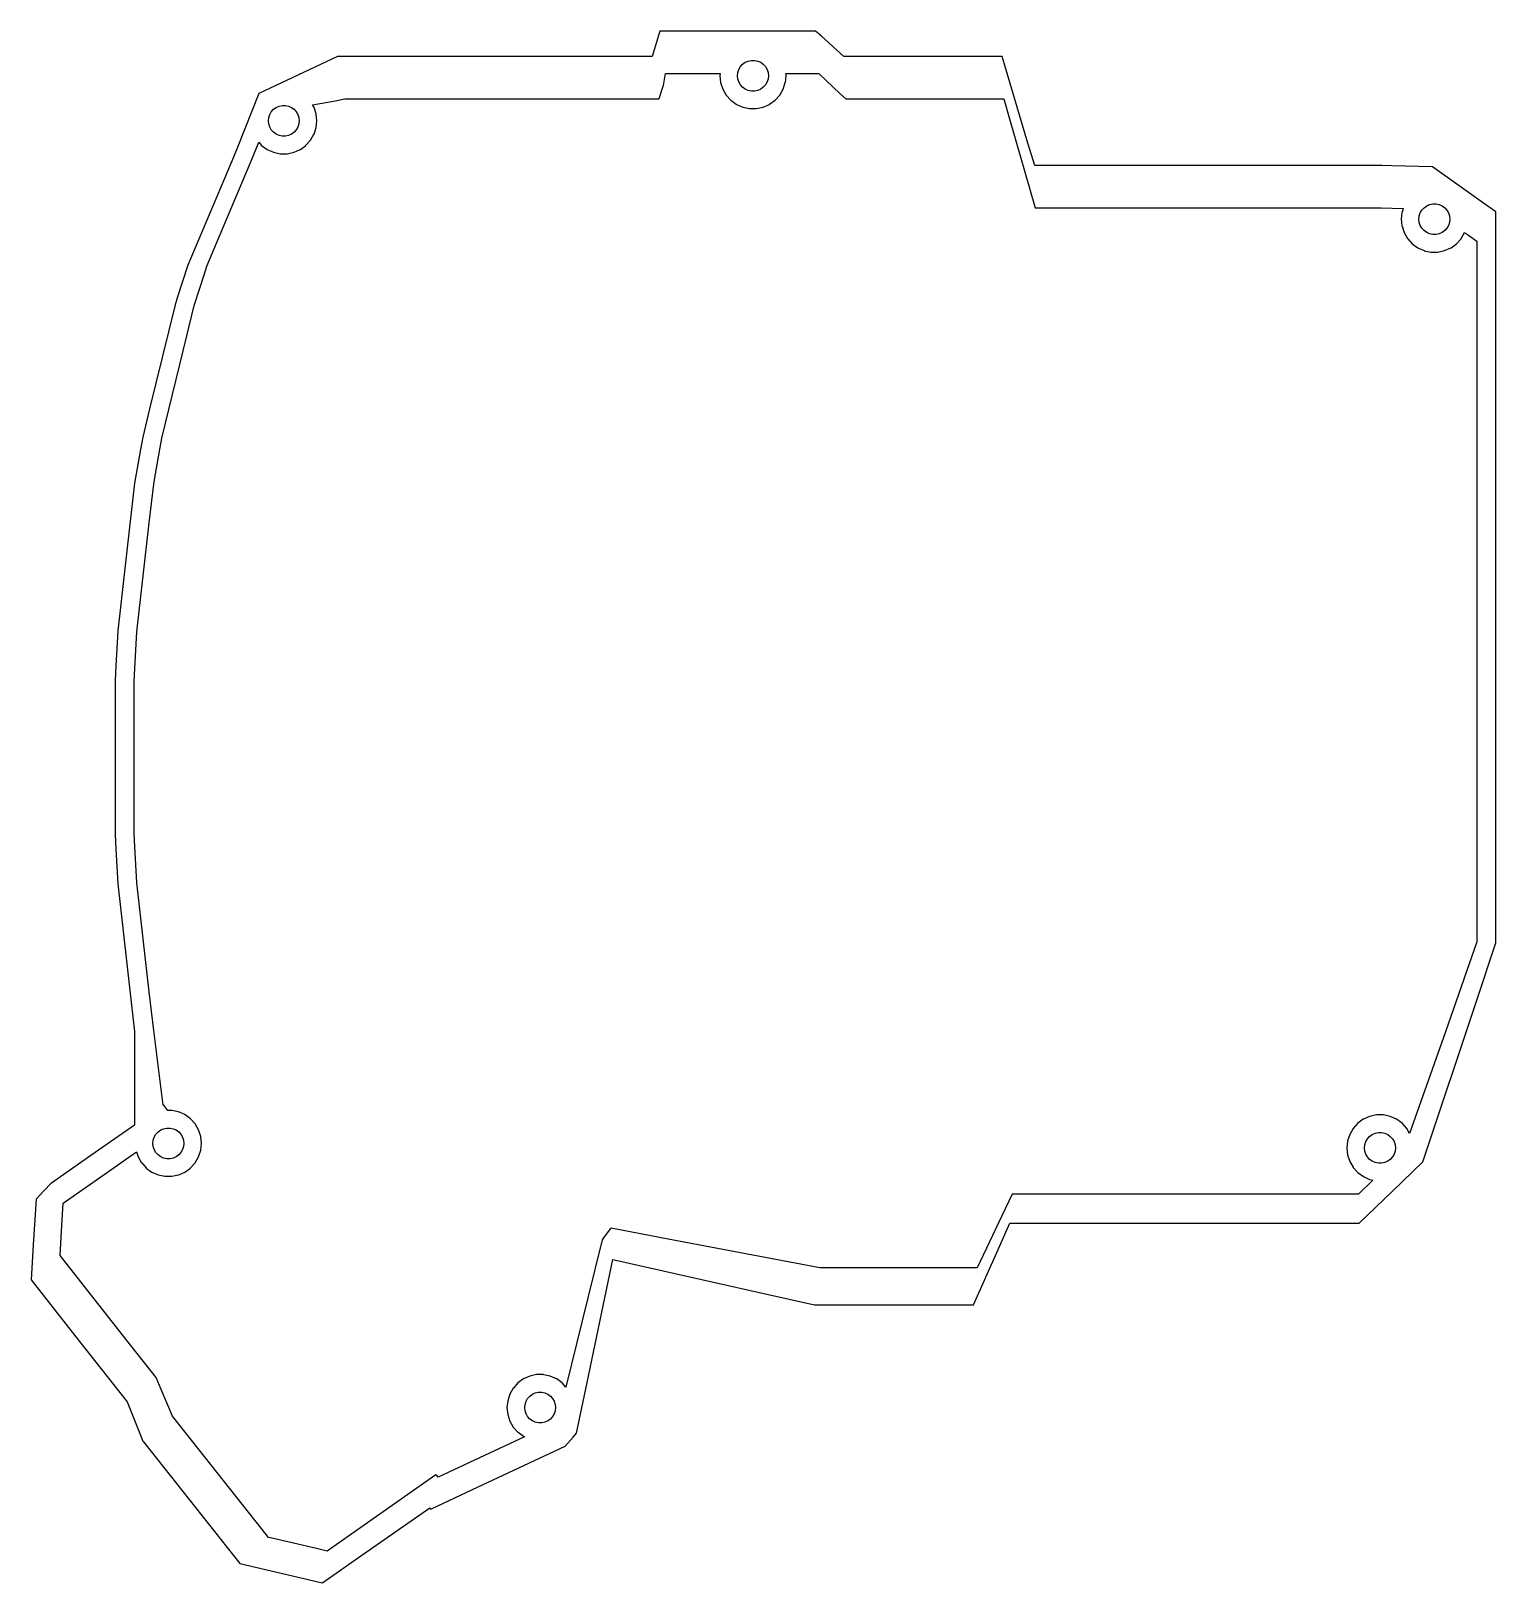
# Model space of a CAD drawing. Header units: metres. Extents: x -71 to 90, y -91 to 80.
import ezdxf

# ---------------------------------------------------------------- set-up
doc = ezdxf.new("R2010")
doc.units = ezdxf.units.M

msp = doc.modelspace()

# ---------------------------------------------------------------- linework, layer by layer
for p, q in [((-2.00266, 80.0489), (-2.83809, 77.2289)), ((1.56971, 80.0489), (-2.00266, 80.0489)), ((1.59183, 80.0489), (1.56971, 80.0489)), ((15.1859, 80.0489), (1.59183, 80.0489)), ((15.7903, 79.5029), (15.1859, 80.0489)), ((18.3078, 77.2289), (15.7903, 79.5029)), ((-37.4929, 77.2289), (-44.9428, 73.7356)), ((-34.9841, 77.2289), (-37.4929, 77.2289)), ((-34.9683, 77.2289), (-34.9841, 77.2289)), ((-21.4417, 77.2289), (-34.9683, 77.2289)), ((-21.1154, 77.2289), (-21.4417, 77.2289)), ((-19.383, 77.2289), (-21.1154, 77.2289)), ((-16.4751, 77.2289), (-19.383, 77.2289)), ((-2.83809, 77.2289), (-16.4751, 77.2289)), ((21.8144, 77.2289), (18.3078, 77.2289)), ((35.7339, 77.2289), (21.8144, 77.2289)), ((38.5842, 67.6974), (35.7339, 77.2289)), ((-1.58786, 74.0469), (-1.34861, 75.382)), ((-1.34861, 75.382), (4.65491, 75.382)), ((4.65491, 75.382), (4.62825, 75.1283)), ((6.57754, 75.1283), (6.61469, 75.4818)), ((6.61469, 75.4818), (6.72451, 75.8198)), ((6.72451, 75.8198), (6.90221, 76.1276)), ((6.90221, 76.1276), (7.14002, 76.3917)), ((7.14002, 76.3917), (7.42754, 76.6006)), ((7.42754, 76.6006), (7.75221, 76.7451)), ((7.75221, 76.7451), (8.09984, 76.819)), ((8.09984, 76.819), (8.45524, 76.819)), ((8.45524, 76.819), (8.80287, 76.7451)), ((8.80287, 76.7451), (9.12754, 76.6006)), ((9.12754, 76.6006), (9.41506, 76.3917)), ((9.41506, 76.3917), (9.65287, 76.1276)), ((9.65287, 76.1276), (9.83057, 75.8198)), ((9.83057, 75.8198), (9.94039, 75.4818)), ((9.94039, 75.4818), (9.97754, 75.1283)), ((11.9268, 75.1283), (11.9002, 75.382)), ((11.9002, 75.382), (12.4424, 75.382)), ((12.4424, 75.382), (15.5285, 75.382)), ((15.5285, 75.382), (17.9026, 73.132)), ((-44.9428, 73.7356), (-46.1576, 73.166)), ((-2.07566, 72.6206), (-1.6943, 73.7356)), ((-1.6943, 73.7356), (-1.6901, 73.7479)), ((-1.6901, 73.7479), (-1.60801, 73.9879)), ((-1.60801, 73.9879), (-1.58786, 74.0469)), ((4.62825, 75.1283), (4.70688, 74.3803)), ((4.70688, 74.3803), (4.708, 74.3696)), ((4.708, 74.3696), (4.94043, 73.6543)), ((4.94043, 73.6543), (4.94375, 73.644)), ((4.94375, 73.644), (4.94913, 73.6347)), ((4.94913, 73.6347), (5.32521, 72.9833)), ((6.61469, 74.7749), (6.57754, 75.1283)), ((6.72451, 74.4369), (6.61469, 74.7749)), ((6.90221, 74.1291), (6.72451, 74.4369)), ((7.14002, 73.865), (6.90221, 74.1291)), ((7.42754, 73.6561), (7.14002, 73.865)), ((7.75221, 73.5115), (7.42754, 73.6561)), ((9.12754, 73.6561), (8.80287, 73.5115)), ((9.41506, 73.865), (9.12754, 73.6561)), ((9.65287, 74.1291), (9.41506, 73.865)), ((9.83057, 74.4369), (9.65287, 74.1291)), ((9.94039, 74.7749), (9.83057, 74.4369)), ((9.97754, 75.1283), (9.94039, 74.7749)), ((11.2299, 72.9833), (11.606, 73.6347)), ((11.606, 73.6347), (11.6113, 73.644)), ((11.6113, 73.644), (11.8438, 74.3594)), ((11.8438, 74.3594), (11.8471, 74.3696)), ((11.8471, 74.3696), (11.8482, 74.3803)), ((11.8482, 74.3803), (11.9268, 75.1283)), ((-46.1576, 73.166), (-48.496, 67.3199)), ((-43.9506, 71.7754), (-43.603, 71.8493)), ((-43.603, 71.8493), (-43.2476, 71.8493)), ((-43.2476, 71.8493), (-42.9, 71.7754)), ((-40.2458, 71.9101), (-37.94, 72.3322)), ((-40.0969, 71.6522), (-40.2458, 71.9101)), ((-37.94, 72.3322), (-36.685, 72.562)), ((-36.685, 72.562), (-22.8616, 72.562)), ((-22.8616, 72.562), (-20.6619, 72.562)), ((-20.6619, 72.562), (-19.0314, 72.562)), ((-19.0314, 72.562), (-18.738, 72.562)), ((-18.738, 72.562), (-4.67538, 72.562)), ((-4.67538, 72.562), (-4.66223, 72.562)), ((-4.66223, 72.562), (-2.11171, 72.562)), ((-2.11171, 72.562), (-2.11171, 72.562)), ((-2.11171, 72.562), (-2.09573, 72.562)), ((-2.09573, 72.562), (-2.07566, 72.6206)), ((5.32521, 72.9833), (5.3324, 72.9754)), ((5.3324, 72.9754), (5.83569, 72.4164)), ((5.83569, 72.4164), (6.4442, 71.9743)), ((6.4442, 71.9743), (6.4529, 71.968)), ((6.4529, 71.968), (6.46272, 71.9636)), ((6.46272, 71.9636), (7.14985, 71.6577)), ((8.09984, 73.4377), (7.75221, 73.5115)), ((8.45524, 73.4377), (8.09984, 73.4377)), ((8.80287, 73.5115), (8.45524, 73.4377)), ((9.40523, 71.6577), (10.0924, 71.9636)), ((10.0924, 71.9636), (10.1022, 71.968)), ((10.1022, 71.968), (10.1109, 71.9743)), ((10.1109, 71.9743), (10.7194, 72.4164)), ((10.7194, 72.4164), (10.7266, 72.4244)), ((10.7266, 72.4244), (11.2299, 72.9833)), ((17.9026, 73.132), (18.5041, 72.562)), ((18.5041, 72.562), (32.7425, 72.562)), ((32.7425, 72.562), (35.9301, 72.562)), ((35.9301, 72.562), (36.5526, 70.3907)), ((-45.1253, 70.1586), (-45.0881, 70.512)), ((-45.0881, 69.8051), (-45.1253, 70.1586)), ((-45.0881, 70.512), (-44.9783, 70.85)), ((-44.9783, 70.85), (-44.8006, 71.1578)), ((-44.8006, 71.1578), (-44.5628, 71.4219)), ((-44.5628, 71.4219), (-44.2753, 71.6308)), ((-44.2753, 71.6308), (-43.9506, 71.7754)), ((-42.9, 71.7754), (-42.5753, 71.6308)), ((-42.5753, 71.6308), (-42.2878, 71.4219)), ((-42.2878, 71.4219), (-42.0499, 71.1578)), ((-42.0499, 71.1578), (-41.8723, 70.85)), ((-41.8723, 70.85), (-41.7624, 70.512)), ((-41.7624, 70.512), (-41.7253, 70.1586)), ((-41.7253, 70.1586), (-41.7624, 69.8051)), ((-40.0915, 71.6429), (-40.0969, 71.6522)), ((-40.0882, 71.6327), (-40.0915, 71.6429)), ((-39.8557, 70.9173), (-40.0882, 71.6327)), ((-39.7771, 70.1693), (-39.8557, 70.9173)), ((-39.8557, 69.3999), (-39.7771, 70.1479)), ((-39.776, 70.1586), (-39.7771, 70.1693)), ((-39.7771, 70.1479), (-39.776, 70.1586)), ((7.14985, 71.6577), (7.88557, 71.5013)), ((7.88557, 71.5013), (7.89609, 71.499)), ((7.89609, 71.499), (8.65899, 71.499)), ((8.65899, 71.499), (8.66951, 71.5013)), ((8.66951, 71.5013), (9.40523, 71.6577)), ((36.5526, 70.3907), (39.3707, 60.562)), ((-44.9783, 69.4671), (-45.0881, 69.8051)), ((-44.8006, 69.1593), (-44.9783, 69.4671)), ((-44.5628, 68.8952), (-44.8006, 69.1593)), ((-44.2753, 68.6863), (-44.5628, 68.8952)), ((-43.9506, 68.5418), (-44.2753, 68.6863)), ((-43.603, 68.4679), (-43.9506, 68.5418)), ((-43.2476, 68.4679), (-43.603, 68.4679)), ((-42.9, 68.5418), (-43.2476, 68.4679)), ((-42.5753, 68.6863), (-42.9, 68.5418)), ((-42.2878, 68.8952), (-42.5753, 68.6863)), ((-42.0499, 69.1593), (-42.2878, 68.8952)), ((-41.8723, 69.4671), (-42.0499, 69.1593)), ((-41.7624, 69.8051), (-41.8723, 69.4671)), ((-40.4729, 68.0136), (-40.0969, 68.665)), ((-40.0969, 68.665), (-40.0915, 68.6743)), ((-40.0915, 68.6743), (-40.0882, 68.6845)), ((-40.0882, 68.6845), (-39.8557, 69.3999)), ((-48.496, 67.3199), (-48.9576, 66.166)), ((-46.8576, 66.0659), (-46.1705, 67.7836)), ((-46.1705, 67.7836), (-45.8671, 67.4466)), ((-45.8671, 67.4466), (-45.2586, 67.0045)), ((-45.2586, 67.0045), (-45.2499, 66.9982)), ((-45.2499, 66.9982), (-45.2401, 66.9938)), ((-45.2401, 66.9938), (-44.553, 66.6879)), ((-42.2976, 66.6879), (-41.6105, 66.9938)), ((-41.6105, 66.9938), (-41.6006, 66.9982)), ((-41.6006, 66.9982), (-41.5919, 67.0045)), ((-41.5919, 67.0045), (-40.9834, 67.4466)), ((-40.9834, 67.4466), (-40.9762, 67.4546)), ((-40.9762, 67.4546), (-40.4729, 68.0136)), ((39.3224, 65.2289), (38.5842, 67.6974)), ((-51.1198, 55.9807), (-46.8576, 66.0659)), ((-48.9576, 66.166), (-49.9652, 63.7816)), ((-44.553, 66.6879), (-43.8172, 66.5315)), ((-43.8172, 66.5315), (-43.8067, 66.5293)), ((-43.8067, 66.5293), (-43.0438, 66.5293)), ((-43.0438, 66.5293), (-43.0333, 66.5315)), ((-43.0333, 66.5315), (-42.2976, 66.6879)), ((42.6284, 65.2289), (39.3224, 65.2289)), ((56.8617, 65.2289), (42.6284, 65.2289)), ((57.4212, 65.2289), (56.8617, 65.2289)), ((77.5927, 65.2289), (57.4212, 65.2289)), ((78.6729, 65.1992), (77.5927, 65.2289)), ((83.1536, 65.0761), (78.6729, 65.1992)), ((88.7939, 61.0878), (83.1536, 65.0761)), ((-49.9652, 63.7816), (-53.993, 54.2512)), ((39.3707, 60.562), (53.8903, 60.562)), ((53.8903, 60.562), (57.0793, 60.562)), ((57.0793, 60.562), (59.3583, 60.562)), ((59.3583, 60.562), (59.3768, 60.562)), ((59.3768, 60.562), (59.8979, 60.562)), ((59.8979, 60.562), (77.4927, 60.562)), ((77.4927, 60.562), (79.9374, 60.4948)), ((79.7996, 60.0635), (79.721, 59.3154)), ((79.8008, 60.0742), (79.7996, 60.0635)), ((79.8041, 60.0844), (79.8008, 60.0742)), ((79.9374, 60.4948), (79.8041, 60.0844)), ((81.7075, 59.6689), (81.8173, 60.0069)), ((81.8173, 60.0069), (81.995, 60.3147)), ((81.995, 60.3147), (82.2328, 60.5788)), ((82.2328, 60.5788), (82.5203, 60.7877)), ((82.5203, 60.7877), (82.845, 60.9322)), ((82.845, 60.9322), (83.1926, 61.0061)), ((83.1926, 61.0061), (83.548, 61.0061)), ((83.548, 61.0061), (83.8956, 60.9322)), ((83.8956, 60.9322), (84.2203, 60.7877)), ((84.2203, 60.7877), (84.5078, 60.5788)), ((84.5078, 60.5788), (84.7456, 60.3147)), ((84.7456, 60.3147), (84.9233, 60.0069)), ((84.9233, 60.0069), (85.0332, 59.6689)), ((90.1536, 60.1264), (88.7939, 61.0878)), ((90.1536, 56.7011), (90.1536, 60.1264)), ((79.721, 59.3154), (79.7996, 58.5674)), ((79.7996, 58.5674), (79.8008, 58.5567)), ((79.8008, 58.5567), (79.8041, 58.5465)), ((79.8041, 58.5465), (80.0365, 57.8311)), ((81.6703, 59.3154), (81.7075, 59.6689)), ((81.7075, 58.962), (81.6703, 59.3154)), ((81.8173, 58.624), (81.7075, 58.962)), ((81.995, 58.3162), (81.8173, 58.624)), ((82.2328, 58.0521), (81.995, 58.3162)), ((84.7456, 58.3162), (84.5078, 58.0521)), ((84.9233, 58.624), (84.7456, 58.3162)), ((85.0332, 58.962), (84.9233, 58.624)), ((85.0332, 59.6689), (85.0703, 59.3154)), ((85.0703, 59.3154), (85.0332, 58.962)), ((80.0365, 57.8311), (80.4126, 57.1797)), ((80.4126, 57.1797), (80.418, 57.1704)), ((80.418, 57.1704), (80.4252, 57.1624)), ((80.4252, 57.1624), (80.9285, 56.6035)), ((80.9285, 56.6035), (81.537, 56.1614)), ((82.5203, 57.8432), (82.2328, 58.0521)), ((82.845, 57.6986), (82.5203, 57.8432)), ((83.1926, 57.6247), (82.845, 57.6986)), ((83.548, 57.6247), (83.1926, 57.6247)), ((83.8956, 57.6986), (83.548, 57.6247)), ((84.2203, 57.8432), (83.8956, 57.6986)), ((84.5078, 58.0521), (84.2203, 57.8432)), ((85.2036, 56.1614), (85.8122, 56.6035)), ((85.8122, 56.6035), (86.3154, 57.1624)), ((86.3154, 57.1624), (86.3226, 57.1704)), ((86.3226, 57.1704), (86.328, 57.1797)), ((86.328, 57.1797), (86.7028, 57.8289)), ((86.7028, 57.8289), (87.1132, 57.5386)), ((87.1132, 57.5386), (88.0536, 56.8737)), ((88.0536, 56.8737), (88.0536, 47.4252)), ((90.1536, 48.262), (90.1536, 56.7011)), ((-51.893, 54.1512), (-51.1198, 55.9807)), ((81.537, 56.1614), (81.5457, 56.1551)), ((81.5457, 56.1551), (82.2328, 55.8491)), ((82.2328, 55.8491), (82.2426, 55.8448)), ((82.2426, 55.8448), (82.2531, 55.8425)), ((82.2531, 55.8425), (82.9888, 55.6861)), ((82.9888, 55.6861), (83.7518, 55.6861)), ((83.7518, 55.6861), (83.7623, 55.6884)), ((83.7623, 55.6884), (84.498, 55.8448)), ((84.498, 55.8448), (85.1851, 56.1507)), ((85.1851, 56.1507), (85.1949, 56.1551)), ((85.1949, 56.1551), (85.2036, 56.1614)), ((-53.993, 54.2512), (-55.1256, 50.7586)), ((-53.3089, 49.7848), (-52.1683, 53.3021)), ((-52.1683, 53.3021), (-51.893, 54.1512)), ((-55.4089, 49.8848), (-58.2114, 38.3994)), ((-55.1256, 50.7586), (-55.4089, 49.8848)), ((-54.1207, 46.458), (-53.3089, 49.7848)), ((90.1536, 46.2254), (90.1536, 48.262)), ((-56.8695, 35.1923), (-54.1207, 46.458)), ((88.0536, 47.4252), (88.0536, 45.0482)), ((90.1536, 46.1932), (90.1536, 46.2254)), ((90.1536, 42.056), (90.1536, 46.1932)), ((88.0536, 45.0482), (88.0536, 41.1564)), ((88.0536, 41.1564), (88.0536, 39.7674)), ((90.1536, 35.3874), (90.1536, 42.056)), ((88.0536, 39.7674), (88.0536, 29.5353)), ((-58.2114, 38.3994), (-58.9695, 35.2923)), ((-58.9695, 35.2923), (-59.2068, 33.9369)), ((-57.5567, 31.2667), (-56.8695, 35.1923)), ((90.1536, 27.5391), (90.1536, 35.3874)), ((-59.2068, 33.9369), (-59.8596, 30.2075)), ((-57.7596, 30.1075), (-57.5567, 31.2667)), ((-59.8596, 30.2075), (-60.4081, 25.3637)), ((-58.2439, 25.8311), (-57.7596, 30.1075)), ((88.0536, 29.5353), (88.0536, 25.276)), ((90.1536, 23.7504), (90.1536, 27.5391)), ((-59.6027, 13.8316), (-58.2439, 25.8311)), ((-60.4081, 25.3637), (-61.7027, 13.9316)), ((88.0536, 25.276), (88.0536, 21.5215)), ((90.1536, 23.6939), (90.1536, 23.7504)), ((90.1536, 20.3062), (90.1536, 23.6939)), ((88.0536, 21.5215), (88.0536, 19.1231)), ((88.0536, 19.1231), (88.0536, 9.94229)), ((90.1536, 9.16698), (90.1536, 20.3062)), ((-61.7027, 13.9316), (-61.9159, 10.0989)), ((-59.8265, 9.8087), (-59.6027, 13.8316)), ((-61.9159, 10.0989), (-62.0063, 8.47499)), ((-59.9063, 8.375), (-59.8265, 9.8087)), ((88.0536, 9.94229), (88.0536, 9.90833)), ((88.0536, 9.90833), (88.0536, 2.9681)), ((90.1536, 4.11178), (90.1536, 9.16698)), ((-62.0063, 8.47499), (-62.0063, -8.47499)), ((-59.9063, -8.375), (-59.9063, 8.375)), ((90.1536, -1.54526), (90.1536, 4.11178)), ((88.0536, 2.9681), (88.0536, -0.13132)), ((88.0536, -0.13132), (88.0536, -3.67499)), ((90.1536, -20.425), (90.1536, -1.54526)), ((88.0536, -3.67499), (88.0536, -20.325)), ((-62.0063, -8.47499), (-61.9159, -10.0989)), ((-59.8265, -9.8087), (-59.9063, -8.375)), ((-61.9159, -10.0989), (-61.7027, -13.9316)), ((-59.6027, -13.8316), (-59.8265, -9.8087)), ((-61.7027, -13.9316), (-60.4081, -25.3637)), ((-58.2439, -25.8311), (-59.6027, -13.8316)), ((88.0536, -20.325), (84.5787, -30.2314)), ((88.0433, -26.745), (90.1536, -20.425)), ((-60.4081, -25.3637), (-59.8599, -30.2051)), ((-57.7596, -30.1075), (-58.2439, -25.8311)), ((82.0927, -44.5661), (88.0433, -26.745)), ((-59.8599, -30.2051), (-59.8693, -33.6292)), ((-57.2814, -33.9244), (-57.7596, -30.1075)), ((84.5787, -30.2314), (80.6436, -41.4494)), ((-59.8693, -33.6292), (-59.8883, -40.5275)), ((-56.7311, -38.3169), (-57.2814, -33.9244)), ((-56.6887, -38.2871), (-56.7311, -38.3169)), ((-56.6486, -38.3381), (-56.6887, -38.2871)), ((-56.1993, -38.9092), (-56.6486, -38.3381)), ((-55.7578, -38.9092), (-56.1993, -38.9092)), ((-55.7472, -38.9115), (-55.7578, -38.9092)), ((-55.0115, -39.0679), (-55.7472, -38.9115)), ((-54.3244, -39.3738), (-55.0115, -39.0679)), ((-59.8883, -40.5275), (-64.686, -43.8869)), ((-56.9892, -41.0663), (-56.6645, -40.9217)), ((-56.6645, -40.9217), (-56.3169, -40.8479)), ((-56.3169, -40.8479), (-55.9615, -40.8479)), ((-55.9615, -40.8479), (-55.6139, -40.9217)), ((-55.6139, -40.9217), (-55.2892, -41.0663)), ((-54.3146, -39.3782), (-54.3244, -39.3738)), ((-54.3059, -39.3845), (-54.3146, -39.3782)), ((-53.6974, -39.8266), (-54.3059, -39.3845)), ((-53.1941, -40.3856), (-53.6974, -39.8266)), ((-53.1869, -40.3935), (-53.1941, -40.3856)), ((-53.1815, -40.4029), (-53.1869, -40.3935)), ((-52.8054, -41.0542), (-53.1815, -40.4029)), ((74.4126, -40.9029), (74.0365, -41.5542)), ((74.418, -40.8935), (74.4126, -40.9029)), ((74.4252, -40.8856), (74.418, -40.8935)), ((74.9285, -40.3266), (74.4252, -40.8856)), ((75.537, -39.8845), (74.9285, -40.3266)), ((75.5457, -39.8782), (75.537, -39.8845)), ((76.2328, -39.5722), (75.5457, -39.8782)), ((76.2426, -39.5679), (76.2328, -39.5722)), ((76.2531, -39.5656), (76.2426, -39.5679)), ((76.9888, -39.4092), (76.2531, -39.5656)), ((77.7518, -39.4092), (76.9888, -39.4092)), ((77.7623, -39.4115), (77.7518, -39.4092)), ((78.498, -39.5679), (77.7623, -39.4115)), ((79.1851, -39.8738), (78.498, -39.5679)), ((79.1949, -39.8782), (79.1851, -39.8738)), ((79.2036, -39.8845), (79.1949, -39.8782)), ((79.8122, -40.3266), (79.2036, -39.8845)), ((80.3154, -40.8856), (79.8122, -40.3266)), ((80.3226, -40.8935), (80.3154, -40.8856)), ((80.328, -40.9029), (80.3226, -40.8935)), ((80.6436, -41.4494), (80.328, -40.9029)), ((-57.8392, -42.5385), (-57.8021, -42.1851)), ((-57.8021, -42.892), (-57.8392, -42.5385)), ((-57.8021, -42.1851), (-57.6922, -41.8471)), ((-57.6922, -41.8471), (-57.5145, -41.5393)), ((-57.5145, -41.5393), (-57.2767, -41.2752)), ((-57.2767, -41.2752), (-56.9892, -41.0663)), ((-55.2892, -41.0663), (-55.0017, -41.2752)), ((-55.0017, -41.2752), (-54.7639, -41.5393)), ((-54.7639, -41.5393), (-54.5862, -41.8471)), ((-54.5862, -41.8471), (-54.4764, -42.1851)), ((-54.4764, -42.1851), (-54.4392, -42.5385)), ((-54.4392, -42.5385), (-54.4764, -42.892)), ((-52.573, -41.7696), (-52.8054, -41.0542)), ((-52.5697, -41.7798), (-52.573, -41.7696)), ((-52.5686, -41.7905), (-52.5697, -41.7798)), ((-52.4899, -42.5385), (-52.5686, -41.7905)), ((-52.5686, -43.2866), (-52.4899, -42.5385)), ((73.7996, -42.2905), (73.721, -43.0385)), ((73.8008, -42.2798), (73.7996, -42.2905)), ((73.8041, -42.2696), (73.8008, -42.2798)), ((74.0365, -41.5542), (73.8041, -42.2696)), ((75.6703, -43.0385), (75.7075, -42.6851)), ((75.7075, -42.6851), (75.8173, -42.3471)), ((75.8173, -42.3471), (75.995, -42.0393)), ((75.995, -42.0393), (76.2328, -41.7752)), ((76.2328, -41.7752), (76.5203, -41.5663)), ((76.5203, -41.5663), (76.845, -41.4217)), ((76.845, -41.4217), (77.1926, -41.3479)), ((77.1926, -41.3479), (77.548, -41.3479)), ((77.548, -41.3479), (77.8956, -41.4217)), ((77.8956, -41.4217), (78.2203, -41.5663)), ((78.2203, -41.5663), (78.5078, -41.7752)), ((78.5078, -41.7752), (78.7456, -42.0393)), ((78.7456, -42.0393), (78.9233, -42.3471)), ((78.9233, -42.3471), (79.0332, -42.6851)), ((79.0332, -42.6851), (79.0703, -43.0385)), ((-64.686, -43.8869), (-69.017, -46.9195)), ((-62.4735, -45.4615), (-59.6483, -43.4833)), ((-59.6483, -43.4833), (-59.473, -44.0228)), ((-59.473, -44.0228), (-59.0969, -44.6742)), ((-57.6922, -43.23), (-57.8021, -42.892)), ((-57.5145, -43.5378), (-57.6922, -43.23)), ((-57.2767, -43.8019), (-57.5145, -43.5378)), ((-56.9892, -44.0108), (-57.2767, -43.8019)), ((-56.6645, -44.1553), (-56.9892, -44.0108)), ((-56.3169, -44.2292), (-56.6645, -44.1553)), ((-55.9615, -44.2292), (-56.3169, -44.2292)), ((-55.6139, -44.1553), (-55.9615, -44.2292)), ((-55.2892, -44.0108), (-55.6139, -44.1553)), ((-55.0017, -43.8019), (-55.2892, -44.0108)), ((-54.7639, -43.5378), (-55.0017, -43.8019)), ((-54.5862, -43.23), (-54.7639, -43.5378)), ((-54.4764, -42.892), (-54.5862, -43.23)), ((-53.1815, -44.6742), (-52.8054, -44.0228)), ((-52.8054, -44.0228), (-52.573, -43.3075)), ((-52.573, -43.3075), (-52.5697, -43.2973)), ((-52.5697, -43.2973), (-52.5686, -43.2866)), ((73.721, -43.0385), (73.7996, -43.7866)), ((73.7996, -43.7866), (73.8008, -43.7973)), ((73.8008, -43.7973), (73.8041, -43.8075)), ((73.8041, -43.8075), (74.0365, -44.5228)), ((75.7075, -43.392), (75.6703, -43.0385)), ((75.8173, -43.73), (75.7075, -43.392)), ((75.995, -44.0378), (75.8173, -43.73)), ((76.2328, -44.3019), (75.995, -44.0378)), ((76.5203, -44.5108), (76.2328, -44.3019)), ((78.5078, -44.3019), (78.2203, -44.5108)), ((78.7456, -44.0378), (78.5078, -44.3019)), ((78.9233, -43.73), (78.7456, -44.0378)), ((79.0332, -43.392), (78.9233, -43.73)), ((79.0703, -43.0385), (79.0332, -43.392)), ((-67.725, -49.1387), (-62.4735, -45.4615)), ((-59.0969, -44.6742), (-59.0916, -44.6835)), ((-59.0916, -44.6835), (-59.0844, -44.6915)), ((-59.0844, -44.6915), (-58.5811, -45.2505)), ((-58.5811, -45.2505), (-58.5724, -45.2568)), ((-58.5724, -45.2568), (-57.9639, -45.6989)), ((-57.9639, -45.6989), (-57.2767, -46.0048)), ((-57.2767, -46.0048), (-57.2669, -46.0092)), ((-57.2669, -46.0092), (-57.2564, -46.0115)), ((-57.2564, -46.0115), (-56.5207, -46.1678)), ((-56.5207, -46.1678), (-55.7578, -46.1678)), ((-55.7578, -46.1678), (-55.022, -46.0115)), ((-55.022, -46.0115), (-55.0115, -46.0092)), ((-55.0115, -46.0092), (-55.0017, -46.0048)), ((-55.0017, -46.0048), (-54.3146, -45.6989)), ((-54.3146, -45.6989), (-53.7061, -45.2568)), ((-53.7061, -45.2568), (-53.6974, -45.2505)), ((-53.6974, -45.2505), (-53.1941, -44.6915)), ((-53.1941, -44.6915), (-53.1869, -44.6835)), ((-53.1869, -44.6835), (-53.1815, -44.6742)), ((74.0365, -44.5228), (74.4126, -45.1742)), ((74.4126, -45.1742), (74.418, -45.1835)), ((74.418, -45.1835), (74.4252, -45.1915)), ((74.4252, -45.1915), (74.9285, -45.7505)), ((74.9285, -45.7505), (74.9372, -45.7568)), ((74.9372, -45.7568), (75.5457, -46.1989)), ((76.845, -44.6553), (76.5203, -44.5108)), ((77.1926, -44.7292), (76.845, -44.6553)), ((77.548, -44.7292), (77.1926, -44.7292)), ((77.8956, -44.6553), (77.548, -44.7292)), ((78.2203, -44.5108), (77.8956, -44.6553)), ((78.713, -47.8307), (82.0927, -44.5661)), ((-69.8557, -47.7832), (-70.7233, -48.6885)), ((-69.0504, -46.9429), (-69.8557, -47.7832)), ((-69.017, -46.9195), (-69.0504, -46.9429)), ((-69.017, -46.9195), (-69.017, -46.9195)), ((76.5973, -46.5846), (74.9927, -48.1345)), ((75.0927, -51.3276), (78.713, -47.8307)), ((75.5457, -46.1989), (76.2328, -46.5048)), ((76.2328, -46.5048), (76.2426, -46.5092)), ((76.2426, -46.5092), (76.2531, -46.5115)), ((76.2531, -46.5115), (76.5973, -46.5846)), ((-70.7233, -48.6885), (-71.0358, -53.7172)), ((-67.8762, -51.5708), (-67.725, -49.1387)), ((36.8323, -48.1345), (35.6923, -50.5438)), ((47.8794, -48.1345), (36.8323, -48.1345)), ((54.5196, -48.1345), (47.8794, -48.1345)), ((56.2231, -48.1345), (54.5196, -48.1345)), ((56.2626, -48.1345), (56.2231, -48.1345)), ((57.3979, -48.1345), (56.2626, -48.1345)), ((74.9927, -48.1345), (57.3979, -48.1345)), ((35.6923, -50.5438), (32.985, -56.2654)), ((-68.0821, -54.8849), (-67.8762, -51.5709)), ((-67.8762, -51.5709), (-67.8762, -51.5708)), ((-8.10448, -52.8391), (-8.35255, -53.1797)), ((-8.10446, -52.8391), (-8.10448, -52.8391)), ((-7.42867, -51.9113), (-8.10446, -52.8391)), ((-7.35909, -51.899), (-7.42867, -51.9113)), ((-7.33354, -51.8945), (-7.35909, -51.899)), ((-7.35909, -51.899), (-7.35909, -51.899)), ((-1.08147, -53.0831), (-7.33354, -51.8945)), ((35.3045, -54.2374), (36.6004, -51.3276)), ((36.6004, -51.3276), (44.8434, -51.3276)), ((44.8434, -51.3276), (54.1519, -51.3276)), ((54.1519, -51.3276), (55.6587, -51.3276)), ((55.6587, -51.3276), (75.0927, -51.3276)), ((-71.0358, -53.7172), (-71.2754, -57.5737)), ((-8.35255, -53.1797), (-9.91867, -59.5752)), ((15.6574, -56.2654), (-1.08147, -53.0831)), ((32.589, -60.3341), (35.3045, -54.2374)), ((-68.0821, -54.8849), (-68.0821, -54.8849)), ((-60.8251, -64.1109), (-68.0821, -54.8849)), ((-9.9902, -68.8846), (-7.15292, -55.325)), ((-7.15292, -55.325), (9.46117, -59.0708)), ((28.3201, -56.2654), (15.6574, -56.2654)), ((32.985, -56.2654), (28.3201, -56.2654)), ((-71.2754, -57.5737), (-66.3369, -63.8521)), ((-9.91877, -59.5756), (-12.3259, -69.4055)), ((-9.91867, -59.5752), (-9.91877, -59.5756)), ((9.46117, -59.0708), (15.0645, -60.3341)), ((15.0645, -60.3341), (20.6914, -60.3341)), ((20.6914, -60.3341), (20.7263, -60.3341)), ((20.7263, -60.3341), (32.589, -60.3341)), ((-66.3369, -63.8521), (-60.6945, -71.0254)), ((-57.5012, -68.3366), (-60.8251, -64.1109)), ((-56.931, -69.6783), (-57.5012, -68.3366)), ((-16.3072, -68.1894), (-16.9943, -68.4954)), ((-16.2966, -68.1872), (-16.3072, -68.1894)), ((-15.5609, -68.0308), (-16.2966, -68.1872)), ((-14.798, -68.0308), (-15.5609, -68.0308)), ((-14.7875, -68.0331), (-14.798, -68.0308)), ((-14.0518, -68.1894), (-14.7875, -68.0331)), ((-13.3646, -68.4954), (-14.0518, -68.1894)), ((-55.6859, -72.6075), (-56.931, -69.6783)), ((-18.1372, -69.5244), (-18.5133, -70.1758)), ((-18.1318, -69.5151), (-18.1372, -69.5244)), ((-18.1246, -69.5071), (-18.1318, -69.5151)), ((-17.6213, -68.9482), (-18.1246, -69.5071)), ((-17.0128, -68.5061), (-17.6213, -68.9482)), ((-17.0041, -68.4997), (-17.0128, -68.5061)), ((-16.9943, -68.4954), (-17.0041, -68.4997)), ((-16.0295, -70.1879), (-15.7048, -70.0433)), ((-15.7048, -70.0433), (-15.3572, -69.9694)), ((-15.3572, -69.9694), (-15.0018, -69.9694)), ((-15.0018, -69.9694), (-14.6541, -70.0433)), ((-14.6541, -70.0433), (-14.3295, -70.1879)), ((-13.3548, -68.4997), (-13.3646, -68.4954)), ((-13.3461, -68.5061), (-13.3548, -68.4997)), ((-12.7376, -68.9482), (-13.3461, -68.5061)), ((-12.3259, -69.4055), (-12.7376, -68.9482)), ((-11.1627, -74.4879), (-9.9902, -68.8846)), ((-60.6945, -71.0254), (-59.4419, -74.137)), ((-18.7501, -70.9121), (-18.8287, -71.6601)), ((-18.8287, -71.6601), (-18.7501, -72.4082)), ((-18.749, -70.9014), (-18.7501, -70.9121)), ((-18.5166, -70.186), (-18.749, -70.9014)), ((-18.5133, -70.1758), (-18.5166, -70.186)), ((-16.8795, -71.6601), (-16.8423, -71.3067)), ((-16.8423, -72.0136), (-16.8795, -71.6601)), ((-16.8423, -71.3067), (-16.7325, -70.9687)), ((-16.7325, -70.9687), (-16.5548, -70.6609)), ((-16.5548, -70.6609), (-16.317, -70.3968)), ((-16.317, -70.3968), (-16.0295, -70.1879)), ((-14.3295, -70.1879), (-14.0419, -70.3968)), ((-14.0419, -70.3968), (-13.8041, -70.6609)), ((-13.8041, -70.6609), (-13.6264, -70.9687)), ((-13.6264, -70.9687), (-13.5166, -71.3067)), ((-13.5166, -71.3067), (-13.4795, -71.6601)), ((-13.4795, -71.6601), (-13.5166, -72.0136)), ((-45.7784, -85.124), (-55.6859, -72.6075)), ((-18.7501, -72.4082), (-18.749, -72.4189)), ((-18.749, -72.4189), (-18.7457, -72.4291)), ((-18.7457, -72.4291), (-18.5133, -73.1444)), ((-18.5133, -73.1444), (-18.5079, -73.1537)), ((-18.5079, -73.1537), (-18.1318, -73.8051)), ((-16.7325, -72.3516), (-16.8423, -72.0136)), ((-16.5548, -72.6594), (-16.7325, -72.3516)), ((-16.317, -72.9235), (-16.5548, -72.6594)), ((-16.0295, -73.1324), (-16.317, -72.9235)), ((-15.7048, -73.2769), (-16.0295, -73.1324)), ((-15.3572, -73.3508), (-15.7048, -73.2769)), ((-15.0018, -73.3508), (-15.3572, -73.3508)), ((-14.6541, -73.2769), (-15.0018, -73.3508)), ((-14.3295, -73.1324), (-14.6541, -73.2769)), ((-14.0419, -72.9235), (-14.3295, -73.1324)), ((-13.8041, -72.6594), (-14.0419, -72.9235)), ((-13.6264, -72.3516), (-13.8041, -72.6594)), ((-13.5166, -72.0136), (-13.6264, -72.3516)), ((-59.4419, -74.137), (-58.9541, -75.3487)), ((-16.8841, -74.8739), (-21.8554, -77.1921)), ((-18.1318, -73.8051), (-17.6285, -74.3641)), ((-17.6285, -74.3641), (-17.6213, -74.3721)), ((-17.6213, -74.3721), (-17.6126, -74.3784)), ((-17.6126, -74.3784), (-17.0041, -74.8205)), ((-17.0041, -74.8205), (-16.9943, -74.8249)), ((-16.9943, -74.8249), (-16.8841, -74.8739)), ((-12.4018, -75.9279), (-11.5439, -74.931)), ((-11.5439, -74.931), (-11.1627, -74.4879)), ((-58.9541, -75.3487), (-58.9368, -75.3706)), ((-58.9368, -75.3706), (-58.8923, -75.4268)), ((-58.8923, -75.4268), (-58.8923, -75.4268)), ((-58.8923, -75.4268), (-58.8923, -75.4268)), ((-58.8923, -75.4268), (-55.9591, -79.1323)), ((-22.6216, -80.6935), (-12.4018, -75.9279)), ((-21.8554, -77.1921), (-26.4182, -79.3198)), ((-55.9591, -79.1323), (-48.2683, -88.8484)), ((-26.6509, -79.0865), (-33.203, -83.6743)), ((-26.62, -79.0649), (-26.6509, -79.0865)), ((-26.5862, -79.1075), (-26.62, -79.0649)), ((-26.62, -79.0649), (-26.62, -79.0649)), ((-26.5582, -79.143), (-26.5862, -79.1075)), ((-26.4182, -79.3198), (-26.5582, -79.143)), ((-27.1639, -82.8116), (-22.6216, -80.6935)), ((-33.203, -83.6743), (-38.6367, -87.4791)), ((-34.8303, -87.9375), (-27.3454, -82.6966)), ((-27.3454, -82.6966), (-27.2473, -82.8505)), ((-27.2473, -82.8505), (-27.1965, -82.8268)), ((-27.1965, -82.8268), (-27.1639, -82.8116)), ((-27.1965, -82.8268), (-27.1965, -82.8268)), ((-45.1216, -85.9594), (-45.7784, -85.124)), ((-44.872, -86.0103), (-45.1216, -85.9594)), ((-39.8277, -87.1985), (-44.872, -86.0103)), ((-38.6367, -87.4791), (-39.8277, -87.1985)), ((-48.2683, -88.8484), (-42.4786, -90.2122)), ((-39.1185, -90.9402), (-34.8303, -87.9375)), ((-42.4786, -90.2122), (-39.1864, -90.9877)), ((-39.1864, -90.9877), (-39.1432, -90.9575)), ((-39.1432, -90.9575), (-39.1185, -90.9402)), ((-39.1185, -90.9402), (-39.1185, -90.9402))]:
    msp.add_line(p, q)

doc.saveas('drawing.dxf')
